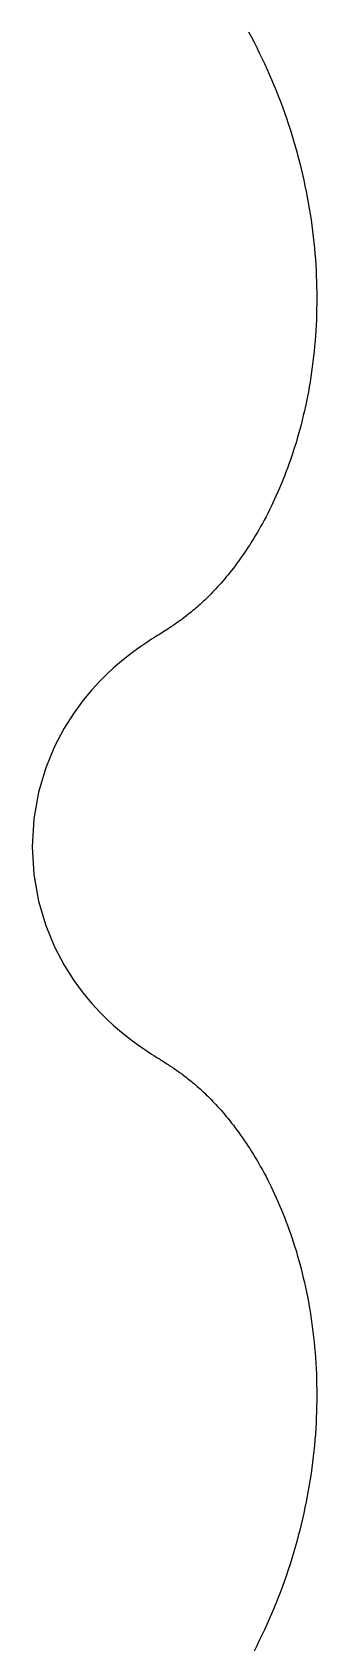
# Model space of a CAD drawing. Header units: millimetres. Extents: x -67 to 67, y -67 to 80.
# Drawn here: x 56.8 to 66.9, y -28.5 to 29 of the extents above; entities that cross this region are included whole.
import ezdxf

# ---------------------------------------------------------------- set-up
doc = ezdxf.new("R2010")
doc.units = ezdxf.units.MM
doc.layers.add('CUT', color=7, linetype='Continuous')

msp = doc.modelspace()

# ---------------------------------------------------------------- linework, layer by layer
at = {"layer": 'CUT'}
msp.add_lwpolyline([(64.511, 28.985), (64.609, 28.8), (64.706, 28.615), (64.801, 28.428), (64.893, 28.241), (64.984, 28.052), (65.074, 27.862), (65.161, 27.672), (65.246, 27.48), (65.329, 27.287), (65.411, 27.094), (65.49, 26.9), (65.567, 26.705), (65.643, 26.509), (65.716, 26.312), (65.787, 26.115), (65.856, 25.917), (65.923, 25.719), (65.988, 25.52), (66.051, 25.321), (66.111, 25.121), (66.17, 24.92), (66.226, 24.72), (66.28, 24.519), (66.332, 24.318), (66.382, 24.116), (66.43, 23.914), (66.476, 23.713), (66.519, 23.511), (66.561, 23.309), (66.6, 23.107), (66.637, 22.905), (66.672, 22.703), (66.704, 22.501), (66.735, 22.299), (66.763, 22.098), (66.789, 21.897), (66.813, 21.696), (66.835, 21.496), (66.855, 21.295), (66.873, 21.096), (66.889, 20.896), (66.902, 20.698), (66.913, 20.499), (66.923, 20.302), (66.93, 20.105), (66.935, 19.909), (66.939, 19.713), (66.94, 19.518), (66.939, 19.324), (66.936, 19.131), (66.932, 18.939), (66.925, 18.747), (66.916, 18.557), (66.906, 18.367), (66.894, 18.179), (66.879, 17.992), (66.863, 17.805), (66.845, 17.62), (66.826, 17.436), (66.804, 17.254), (66.781, 17.072), (66.757, 16.892), (66.73, 16.713), (66.702, 16.536), (66.672, 16.36), (66.641, 16.185), (66.608, 16.012), (66.573, 15.84), (66.537, 15.67), (66.5, 15.501), (66.461, 15.334), (66.421, 15.169), (66.379, 15.005), (66.336, 14.843), (66.292, 14.682), (66.247, 14.523), (66.2, 14.366), (66.152, 14.211), (66.103, 14.057), (66.053, 13.905), (66.002, 13.756), (65.949, 13.607), (65.896, 13.461), (65.842, 13.317), (65.787, 13.174), (65.731, 13.034), (65.674, 12.895), (65.616, 12.758), (65.558, 12.623), (65.498, 12.491), (65.439, 12.36), (65.378, 12.231), (65.317, 12.104), (65.255, 11.979), (65.193, 11.857), (65.131, 11.736), (65.068, 11.617), (65.004, 11.5), (64.94, 11.386), (64.876, 11.273), (64.812, 11.162), (64.747, 11.054), (64.682, 10.948), (64.617, 10.843), (64.552, 10.741), (64.487, 10.64), (64.422, 10.542), (64.357, 10.446), (64.292, 10.352), (64.227, 10.259), (64.162, 10.169), (64.097, 10.081), (64.033, 9.995), (63.969, 9.911), (63.905, 9.829), (63.841, 9.748), (63.778, 9.67), (63.715, 9.594), (63.652, 9.519), (63.59, 9.447), (63.528, 9.376), (63.467, 9.307), (63.407, 9.24), (63.347, 9.175), (63.287, 9.112), (63.229, 9.05), (63.171, 8.99), (63.113, 8.932), (63.056, 8.876), (63, 8.821), (62.945, 8.767), (62.89, 8.716), (62.836, 8.666), (62.783, 8.617), (62.731, 8.57), (62.679, 8.525), (62.628, 8.48), (62.578, 8.438), (62.528, 8.396), (62.48, 8.356), (62.432, 8.317), (62.385, 8.279), (62.338, 8.242), (62.292, 8.206), (62.247, 8.172), (62.202, 8.138), (62.158, 8.105), (62.115, 8.073), (62.071, 8.042), (62.029, 8.011), (61.986, 7.981), (61.943, 7.952), (61.901, 7.922), (61.859, 7.893), (61.816, 7.865), (61.773, 7.836), (61.729, 7.807), (61.685, 7.778), (61.64, 7.749), (61.593, 7.719), (61.545, 7.688), (61.495, 7.656), (61.443, 7.623), (61.388, 7.588), (61.33, 7.552), (61.269, 7.513), (61.203, 7.471), (61.132, 7.426), (61.056, 7.376), (60.973, 7.322), (60.882, 7.263), (60.783, 7.196), (60.673, 7.121), (60.551, 7.036), (60.416, 6.938), (60.266, 6.826), (60.098, 6.695), (59.91, 6.543), (59.701, 6.362), (59.467, 6.147), (59.207, 5.89), (58.921, 5.581), (58.61, 5.207), (58.278, 4.755), (57.935, 4.211), (57.596, 3.564), (57.284, 2.806), (57.029, 1.943), (56.859, 0.995), (56.8, 0), (56.859, -0.995), (57.029, -1.943), (57.284, -2.806), (57.596, -3.564), (57.935, -4.211), (58.278, -4.755), (58.61, -5.207), (58.921, -5.581), (59.207, -5.89), (59.467, -6.147), (59.701, -6.362), (59.91, -6.543), (60.098, -6.695), (60.266, -6.826), (60.416, -6.938), (60.551, -7.036), (60.673, -7.121), (60.783, -7.196), (60.882, -7.263), (60.973, -7.322), (61.056, -7.376), (61.132, -7.426), (61.203, -7.471), (61.269, -7.513), (61.33, -7.552), (61.388, -7.588), (61.443, -7.623), (61.495, -7.656), (61.545, -7.688), (61.593, -7.719), (61.64, -7.749), (61.685, -7.778), (61.729, -7.807), (61.773, -7.836), (61.816, -7.865), (61.859, -7.893), (61.901, -7.922), (61.943, -7.952), (61.986, -7.981), (62.029, -8.011), (62.071, -8.042), (62.115, -8.073), (62.158, -8.105), (62.202, -8.138), (62.247, -8.172), (62.292, -8.206), (62.338, -8.242), (62.385, -8.279), (62.432, -8.317), (62.48, -8.356), (62.528, -8.396), (62.578, -8.438), (62.628, -8.48), (62.679, -8.525), (62.731, -8.57), (62.783, -8.617), (62.836, -8.666), (62.89, -8.716), (62.945, -8.767), (63, -8.821), (63.056, -8.876), (63.113, -8.932), (63.171, -8.99), (63.229, -9.05), (63.287, -9.112), (63.347, -9.175), (63.407, -9.24), (63.467, -9.307), (63.528, -9.376), (63.59, -9.447), (63.652, -9.519), (63.715, -9.594), (63.778, -9.67), (63.841, -9.748), (63.905, -9.829), (63.969, -9.911), (64.033, -9.995), (64.097, -10.081), (64.162, -10.169), (64.227, -10.259), (64.292, -10.352), (64.357, -10.446), (64.422, -10.542), (64.487, -10.64), (64.552, -10.741), (64.617, -10.843), (64.682, -10.948), (64.747, -11.054), (64.812, -11.162), (64.876, -11.273), (64.94, -11.386), (65.004, -11.5), (65.068, -11.617), (65.131, -11.736), (65.193, -11.857), (65.255, -11.979), (65.317, -12.104), (65.378, -12.231), (65.439, -12.36), (65.498, -12.491), (65.558, -12.623), (65.616, -12.758), (65.674, -12.895), (65.731, -13.034), (65.787, -13.174), (65.842, -13.317), (65.896, -13.461), (65.949, -13.607), (66.002, -13.756), (66.053, -13.905), (66.103, -14.057), (66.152, -14.211), (66.2, -14.366), (66.247, -14.523), (66.292, -14.682), (66.336, -14.843), (66.379, -15.005), (66.421, -15.169), (66.461, -15.334), (66.5, -15.501), (66.537, -15.67), (66.573, -15.84), (66.608, -16.012), (66.641, -16.185), (66.672, -16.36), (66.702, -16.536), (66.73, -16.713), (66.757, -16.892), (66.781, -17.072), (66.804, -17.254), (66.826, -17.436), (66.845, -17.62), (66.863, -17.805), (66.879, -17.992), (66.894, -18.179), (66.906, -18.367), (66.916, -18.557), (66.925, -18.747), (66.932, -18.939), (66.936, -19.131), (66.939, -19.324), (66.94, -19.518), (66.939, -19.713), (66.935, -19.909), (66.93, -20.105), (66.923, -20.302), (66.913, -20.499), (66.902, -20.698), (66.889, -20.896), (66.873, -21.096), (66.855, -21.295), (66.835, -21.496), (66.813, -21.696), (66.789, -21.897), (66.763, -22.098), (66.735, -22.299), (66.704, -22.501), (66.672, -22.703), (66.637, -22.905), (66.6, -23.107), (66.561, -23.309), (66.519, -23.511), (66.476, -23.713), (66.43, -23.914), (66.382, -24.116), (66.332, -24.318), (66.28, -24.519), (66.226, -24.72), (66.17, -24.92), (66.111, -25.121), (66.051, -25.321), (65.988, -25.52), (65.923, -25.719), (65.856, -25.917), (65.787, -26.115), (65.716, -26.312), (65.643, -26.509), (65.567, -26.705), (65.49, -26.9), (65.411, -27.094), (65.329, -27.287), (65.246, -27.48), (65.161, -27.672), (65.074, -27.862), (64.984, -28.052), (64.893, -28.241), (64.801, -28.428), (64.706, -28.615)], dxfattribs=at)

doc.saveas('drawing.dxf')
